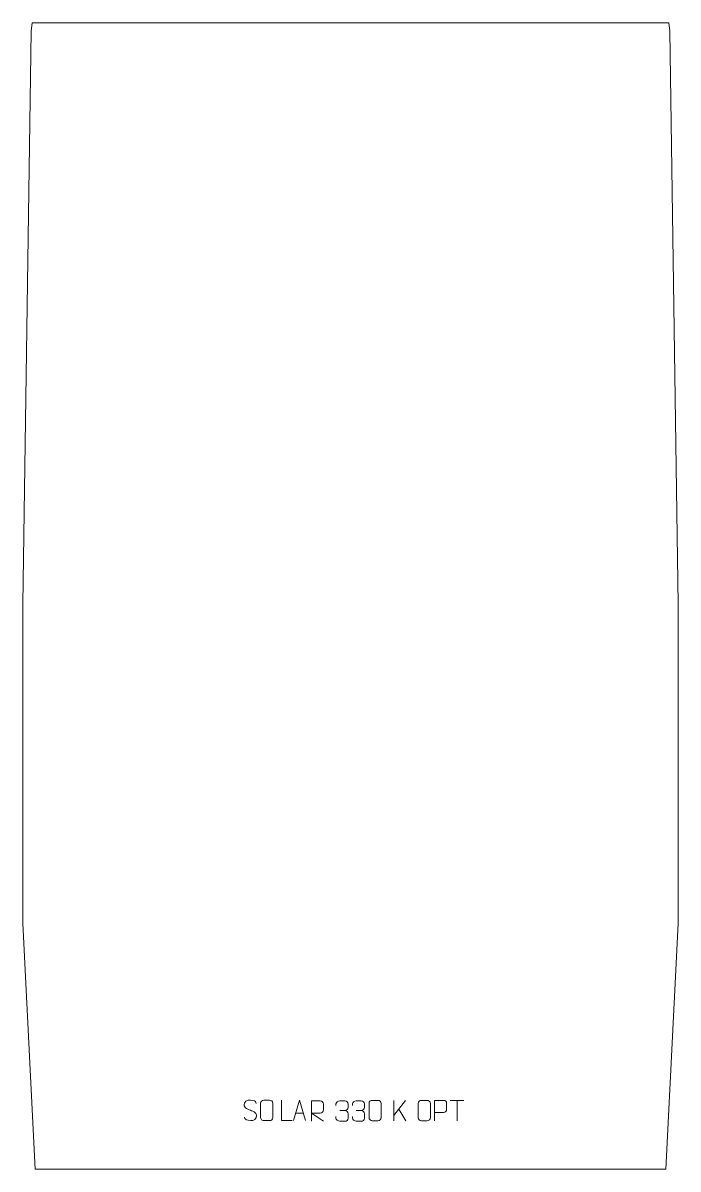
# Model space of a CAD drawing. Header units: millimetres. Extents: x -400 to 400, y -1095 to 305.
import ezdxf

# ---------------------------------------------------------------- set-up
doc = ezdxf.new("R2010")
doc.units = ezdxf.units.MM
doc.header["$MEASUREMENT"] = 0
doc.layers.add('layer 1', color=7, linetype='Continuous')

msp = doc.modelspace()

# ---------------------------------------------------------------- linework, layer by layer
at = {"layer": 'layer 1', "color": 242, "lineweight": 9}
msp.add_open_spline([(385, -1094.9993), (385, -1094.9993), (-384.999, -1094.9993), (-384.999, -1094.9993), (-384.999, -1094.9993), (-384.999, -1094.9993), (-399.9996, -794.9986), (-399.9996, -794.9986), (-399.9996, -794.9986), (-399.9996, -794.9986), (-399.9996, -404.9996), (-399.9996, -404.9996), (-399.9996, -404.9996), (-399.9996, -404.9996), (-389.999, 295.0001), (-389.999, 295.0001), (-389.999, 295.0001), (-389.999, 295.0001), (-388.7925, 304.9994), (-388.7925, 304.9994), (-388.7925, 304.9994), (-388.7925, 304.9994), (388.7925, 304.9994), (388.7925, 304.9994), (388.7925, 304.9994), (388.7925, 304.9994), (390.0003, 295.0001), (390.0003, 295.0001), (390.0003, 295.0001), (390.0003, 295.0001), (399.9996, -404.9996), (399.9996, -404.9996), (399.9996, -404.9996), (399.9996, -404.9996), (399.9996, -794.9986), (399.9996, -794.9986), (399.9996, -794.9986), (399.9996, -794.9986), (385, -1094.9993), (385, -1094.9993)], degree=3, knots=[0, 0, 0, 0, 0.090909091, 0.090909091, 0.090909091, 0.090909091, 0.181818182, 0.181818182, 0.181818182, 0.181818182, 0.272727273, 0.272727273, 0.272727273, 0.272727273, 0.363636364, 0.363636364, 0.363636364, 0.363636364, 0.454545455, 0.454545455, 0.454545455, 0.454545455, 0.545454545, 0.545454545, 0.545454545, 0.545454545, 0.636363636, 0.636363636, 0.636363636, 0.636363636, 0.727272727, 0.727272727, 0.727272727, 0.727272727, 0.818181818, 0.818181818, 0.818181818, 0.818181818, 1, 1, 1, 1], dxfattribs=at)
at = {"layer": 'layer 1', "color": 250, "lineweight": 9}
for points, knots in [([(-122.2776, -1023.1075), (-126.5259, -1021.6371), (-131.434, -1019.8413), (-129.4289, -1014.321), (-129.4289, -1014.321), (-127.9254, -1010.1811), (-122.7118, -1010.5696), (-119.1082, -1011.1707), (-119.1082, -1011.1707), (-116.2476, -1011.6479), (-115.3829, -1012.8611), (-115.0723, -1014.9452)], [0, 0, 0, 0, 0.25, 0.25, 0.25, 0.25, 0.5, 0.5, 0.5, 0.5, 1, 1, 1, 1]), ([(-105.8026, -1010.8049), (-103.4769, -1010.8049), (-101.1508, -1010.8049), (-98.8247, -1010.8049), (-98.8247, -1010.8049), (-96.8781, -1010.7693), (-94.8867, -1012.2609), (-94.86, -1014.6985), (-94.86, -1014.6985), (-94.8604, -1020.4454), (-94.8604, -1026.1927), (-94.86, -1031.9404), (-94.86, -1031.9404), (-94.9998, -1034.2638), (-96.677, -1035.7434), (-98.8247, -1035.7542), (-98.8247, -1035.7542), (-101.1566, -1035.7538), (-103.4885, -1035.7538), (-105.82, -1035.7542), (-105.82, -1035.7542), (-107.745, -1035.8596), (-109.7171, -1033.9751), (-109.7059, -1031.9578), (-109.7059, -1031.9578), (-109.7056, -1026.1877), (-109.7056, -1020.418), (-109.7059, -1014.6487), (-109.7059, -1014.6487), (-109.7017, -1012.5106), (-107.955, -1010.7914), (-105.8026, -1010.8049)], [0, 0, 0, 0, 0.111111111, 0.111111111, 0.111111111, 0.111111111, 0.222222222, 0.222222222, 0.222222222, 0.222222222, 0.333333333, 0.333333333, 0.333333333, 0.333333333, 0.444444444, 0.444444444, 0.444444444, 0.444444444, 0.555555556, 0.555555556, 0.555555556, 0.555555556, 0.666666667, 0.666666667, 0.666666667, 0.666666667, 0.777777778, 0.777777778, 0.777777778, 0.777777778, 1, 1, 1, 1]), ([(-71.3339, -1035.7582), (-71.3339, -1035.7582), (-84.283, -1035.7582), (-84.283, -1035.7582), (-84.283, -1035.7582), (-84.283, -1035.7582), (-84.283, -1010.8046), (-84.283, -1010.8046)], [0, 0, 0, 0, 0.333333333, 0.333333333, 0.333333333, 0.333333333, 1, 1, 1, 1]), ([(-69.7535, -1035.7581), (-69.7535, -1035.7581), (-62.3825, -1010.8046), (-62.3825, -1010.8046), (-62.3825, -1010.8046), (-62.3825, -1010.8046), (-54.8126, -1035.7581), (-54.8126, -1035.7581)], [0, 0, 0, 0, 0.333333333, 0.333333333, 0.333333333, 0.333333333, 1, 1, 1, 1]), ([(-47.7008, -1036.6008), (-47.7008, -1036.6008), (-47.7008, -1011.6473), (-47.7008, -1011.6473), (-47.7008, -1011.6473), (-44.106, -1011.6473), (-40.5105, -1011.6473), (-36.9153, -1011.6473), (-36.9153, -1011.6473), (-34.59, -1011.685), (-33.0327, -1013.175), (-33.0368, -1015.5414), (-33.0368, -1015.5414), (-33.0372, -1017.5769), (-33.0372, -1020.6363), (-33.0368, -1022.6723), (-33.0368, -1022.6723), (-33.0433, -1024.5478), (-34.8556, -1026.4896), (-36.8651, -1026.5087), (-36.8651, -1026.5087), (-36.8651, -1026.5087), (-47.7008, -1026.5087), (-47.7008, -1026.5087), (-47.7008, -1026.5087), (-47.7008, -1026.5087), (-33.0461, -1036.6008), (-33.0461, -1036.6008)], [0, 0, 0, 0, 0.125, 0.125, 0.125, 0.125, 0.25, 0.25, 0.25, 0.25, 0.375, 0.375, 0.375, 0.375, 0.5, 0.5, 0.5, 0.5, 0.625, 0.625, 0.625, 0.625, 0.75, 0.75, 0.75, 0.75, 1, 1, 1, 1]), ([(-17.7333, -1017.3316), (-17.7333, -1017.3316), (-17.7333, -1015.4744), (-17.7333, -1015.4744), (-17.7333, -1015.4744), (-17.7476, -1013.7325), (-15.0831, -1011.6144), (-13.024, -1011.6371), (-13.024, -1011.6371), (-10.9599, -1011.6371), (-8.8959, -1011.6371), (-6.8322, -1011.6371), (-6.8322, -1011.6371), (-4.6377, -1011.6283), (-3.0394, -1013.4751), (-2.995, -1015.3872), (-2.995, -1015.3872), (-2.9954, -1016.8223), (-2.9954, -1018.2574), (-2.995, -1019.6929), (-2.995, -1019.6929), (-3.0436, -1021.3464), (-4.6462, -1023.5764), (-6.8445, -1023.5664), (-6.8445, -1023.5664), (-4.6408, -1023.5776), (-3.0328, -1025.3808), (-2.9788, -1027.4403), (-2.9788, -1027.4403), (-2.9792, -1029.225), (-2.9792, -1031.0097), (-2.9788, -1032.7948), (-2.9788, -1032.7948), (-2.9687, -1034.8562), (-5.0236, -1036.6193), (-6.8445, -1036.6112), (-6.8445, -1036.6112), (-8.9098, -1036.6109), (-10.975, -1036.6109), (-13.0406, -1036.6112), (-13.0406, -1036.6112), (-15.2092, -1036.5997), (-17.7402, -1034.1995), (-17.7588, -1032.7377), (-17.7588, -1032.7377), (-17.7588, -1032.7377), (-17.7588, -1030.8291), (-17.7588, -1030.8291)], [0, 0, 0, 0, 0.076923077, 0.076923077, 0.076923077, 0.076923077, 0.153846154, 0.153846154, 0.153846154, 0.153846154, 0.230769231, 0.230769231, 0.230769231, 0.230769231, 0.307692308, 0.307692308, 0.307692308, 0.307692308, 0.384615385, 0.384615385, 0.384615385, 0.384615385, 0.461538462, 0.461538462, 0.461538462, 0.461538462, 0.538461538, 0.538461538, 0.538461538, 0.538461538, 0.615384615, 0.615384615, 0.615384615, 0.615384615, 0.692307692, 0.692307692, 0.692307692, 0.692307692, 0.769230769, 0.769230769, 0.769230769, 0.769230769, 0.846153846, 0.846153846, 0.846153846, 0.846153846, 1, 1, 1, 1]), ([(2.2667, -1017.3316), (2.2667, -1017.3316), (2.2667, -1015.4744), (2.2667, -1015.4744), (2.2667, -1015.4744), (2.2524, -1013.7325), (4.9169, -1011.6144), (6.976, -1011.6371), (6.976, -1011.6371), (9.0401, -1011.6371), (11.1041, -1011.6371), (13.1678, -1011.6371), (13.1678, -1011.6371), (15.3623, -1011.6283), (16.9606, -1013.4751), (17.005, -1015.3872), (17.005, -1015.3872), (17.0046, -1016.8223), (17.0046, -1018.2574), (17.005, -1019.6929), (17.005, -1019.6929), (16.9564, -1021.3464), (15.3538, -1023.5764), (13.1555, -1023.5664), (13.1555, -1023.5664), (15.3592, -1023.5776), (16.9672, -1025.3808), (17.0212, -1027.4403), (17.0212, -1027.4403), (17.0208, -1029.225), (17.0208, -1031.0097), (17.0212, -1032.7948), (17.0212, -1032.7948), (17.0313, -1034.8562), (14.9764, -1036.6193), (13.1555, -1036.6112), (13.1555, -1036.6112), (11.0902, -1036.6109), (9.025, -1036.6109), (6.9594, -1036.6112), (6.9594, -1036.6112), (4.7908, -1036.5997), (2.2598, -1034.1995), (2.2412, -1032.7377), (2.2412, -1032.7377), (2.2412, -1032.7377), (2.2412, -1030.8291), (2.2412, -1030.8291)], [0, 0, 0, 0, 0.076923077, 0.076923077, 0.076923077, 0.076923077, 0.153846154, 0.153846154, 0.153846154, 0.153846154, 0.230769231, 0.230769231, 0.230769231, 0.230769231, 0.307692308, 0.307692308, 0.307692308, 0.307692308, 0.384615385, 0.384615385, 0.384615385, 0.384615385, 0.461538462, 0.461538462, 0.461538462, 0.461538462, 0.538461538, 0.538461538, 0.538461538, 0.538461538, 0.615384615, 0.615384615, 0.615384615, 0.615384615, 0.692307692, 0.692307692, 0.692307692, 0.692307692, 0.769230769, 0.769230769, 0.769230769, 0.769230769, 0.846153846, 0.846153846, 0.846153846, 0.846153846, 1, 1, 1, 1]), ([(26.555, -1011.1003), (28.8807, -1011.1003), (31.2068, -1011.1003), (33.5329, -1011.1003), (33.5329, -1011.1003), (35.4795, -1011.0647), (37.4709, -1012.5563), (37.4976, -1014.9939), (37.4976, -1014.9939), (37.4972, -1020.7408), (37.4972, -1026.4881), (37.4976, -1032.2358), (37.4976, -1032.2358), (37.3578, -1034.5592), (35.6806, -1036.0388), (33.5329, -1036.0496), (33.5329, -1036.0496), (31.201, -1036.0492), (28.8691, -1036.0492), (26.5376, -1036.0496), (26.5376, -1036.0496), (24.6126, -1036.155), (22.6405, -1034.2705), (22.6517, -1032.2532), (22.6517, -1032.2532), (22.652, -1026.4831), (22.652, -1020.7134), (22.6517, -1014.9441), (22.6517, -1014.9441), (22.6559, -1012.806), (24.4026, -1011.0868), (26.555, -1011.1003)], [0, 0, 0, 0, 0.111111111, 0.111111111, 0.111111111, 0.111111111, 0.222222222, 0.222222222, 0.222222222, 0.222222222, 0.333333333, 0.333333333, 0.333333333, 0.333333333, 0.444444444, 0.444444444, 0.444444444, 0.444444444, 0.555555556, 0.555555556, 0.555555556, 0.555555556, 0.666666667, 0.666666667, 0.666666667, 0.666666667, 0.777777778, 0.777777778, 0.777777778, 0.777777778, 1, 1, 1, 1]), ([(86.5549, -1011.1003), (88.8806, -1011.1003), (91.2067, -1011.1003), (93.5328, -1011.1003), (93.5328, -1011.1003), (95.4794, -1011.0647), (97.4708, -1012.5563), (97.4975, -1014.9939), (97.4975, -1014.9939), (97.4971, -1020.7408), (97.4971, -1026.4881), (97.4975, -1032.2358), (97.4975, -1032.2358), (97.3577, -1034.5592), (95.6805, -1036.0388), (93.5328, -1036.0496), (93.5328, -1036.0496), (91.2009, -1036.0492), (88.869, -1036.0492), (86.5375, -1036.0496), (86.5375, -1036.0496), (84.6125, -1036.155), (82.6404, -1034.2705), (82.6516, -1032.2532), (82.6516, -1032.2532), (82.6519, -1026.4831), (82.6519, -1020.7134), (82.6516, -1014.9441), (82.6516, -1014.9441), (82.6558, -1012.806), (84.4025, -1011.0868), (86.5549, -1011.1003)], [0, 0, 0, 0, 0.111111111, 0.111111111, 0.111111111, 0.111111111, 0.222222222, 0.222222222, 0.222222222, 0.222222222, 0.333333333, 0.333333333, 0.333333333, 0.333333333, 0.444444444, 0.444444444, 0.444444444, 0.444444444, 0.555555556, 0.555555556, 0.555555556, 0.555555556, 0.666666667, 0.666666667, 0.666666667, 0.666666667, 0.777777778, 0.777777778, 0.777777778, 0.777777778, 1, 1, 1, 1]), ([(102.7424, -1036.0536), (102.7424, -1036.0536), (102.7424, -1011.1), (102.7424, -1011.1), (102.7424, -1011.1), (106.3374, -1011.1), (109.9327, -1011.1), (113.5281, -1011.1), (113.5281, -1011.1), (115.8533, -1011.1379), (117.4107, -1012.628), (117.4065, -1014.9941), (117.4065, -1014.9941), (117.4061, -1017.0298), (117.4061, -1020.0891), (117.4065, -1022.1251), (117.4065, -1022.1251), (117.4, -1024.0005), (115.5878, -1025.9424), (113.5782, -1025.9615), (113.5782, -1025.9615), (113.5782, -1025.9615), (102.7424, -1025.9615), (102.7424, -1025.9615)], [0, 0, 0, 0, 0.142857143, 0.142857143, 0.142857143, 0.142857143, 0.285714286, 0.285714286, 0.285714286, 0.285714286, 0.428571429, 0.428571429, 0.428571429, 0.428571429, 0.571428571, 0.571428571, 0.571428571, 0.571428571, 0.714285714, 0.714285714, 0.714285714, 0.714285714, 1, 1, 1, 1]), ([(-122.2776, -1023.1076), (-118.259, -1024.7543), (-113.2295, -1026.6426), (-115.0635, -1032.0029), (-115.0635, -1032.0029), (-116.5233, -1036.2693), (-121.4341, -1036.0126), (-125.1602, -1035.4579), (-125.1602, -1035.4579), (-127.9102, -1035.0481), (-129.1311, -1033.8346), (-129.5091, -1031.7224)], [0, 0, 0, 0, 0.25, 0.25, 0.25, 0.25, 0.5, 0.5, 0.5, 0.5, 1, 1, 1, 1])]:
    msp.add_open_spline(points, degree=3, knots=knots, dxfattribs=at)
for points in [[(52.7238, -1011.1), (52.7238, -1011.1), (52.7238, -1036.0536), (52.7238, -1036.0536)], [(67.1, -1011.1), (67.1, -1011.1), (52.7238, -1029.7397), (52.7238, -1029.7397)], [(67.4253, -1035.9578), (67.4253, -1035.9578), (58.9548, -1021.6442), (58.9548, -1021.6442)], [(121.5809, -1011.1235), (121.5809, -1011.1235), (138.5681, -1011.1235), (138.5681, -1011.1235)], [(130.0747, -1036.0535), (130.0747, -1036.0535), (130.0747, -1011.1), (130.0747, -1011.1)], [(-67.0309, -1026.5087), (-67.0309, -1026.5087), (-57.5352, -1026.5087), (-57.5352, -1026.5087)], [(-13.0236, -1023.5768), (-13.0236, -1023.5768), (-6.8272, -1023.5768), (-6.8272, -1023.5768)], [(6.9764, -1023.5768), (6.9764, -1023.5768), (13.1728, -1023.5768), (13.1728, -1023.5768)]]:
    msp.add_open_spline(points, degree=3, dxfattribs=at)

doc.saveas('drawing.dxf')
